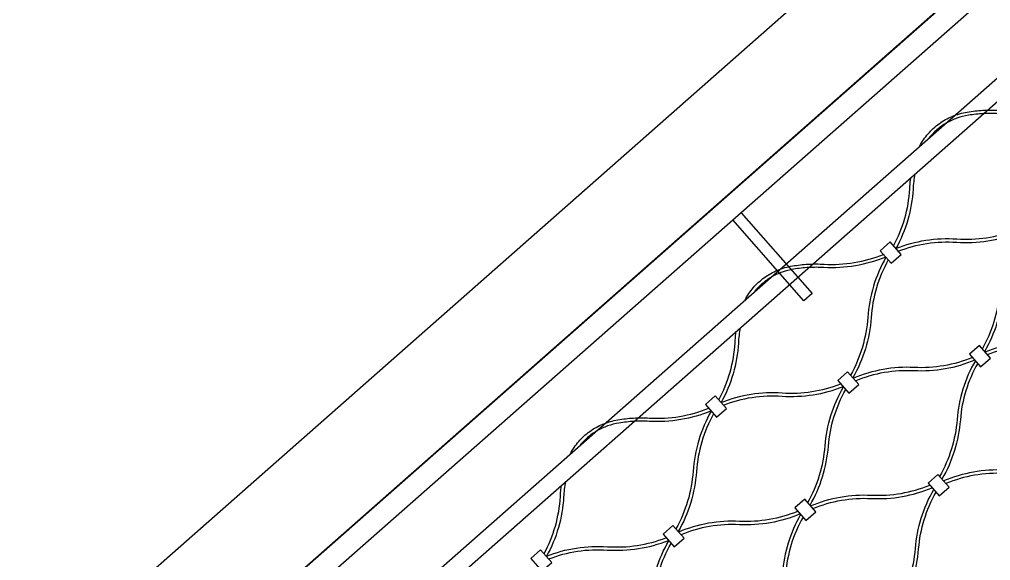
# Model space of a CAD drawing. Header units: millimetres. Extents: x 832728086 to 834530684, y 817551485 to 818349469.
# Drawn here: x 834419529.5 to 834419971.9, y 817818784.1 to 817819030.4 of the extents above; entities that cross this region are included whole.
import ezdxf

# ---------------------------------------------------------------- set-up
doc = ezdxf.new("R2010")
doc.units = ezdxf.units.MM
doc.header["$LTSCALE"] = 100
doc.layers.add('056-Railing-l', color=6, linetype='Continuous', lineweight=25)
doc.layers.add('mesh- l', color=8, linetype='Continuous')

msp = doc.modelspace()

# ---------------------------------------------------------------- linework, layer by layer
at = {"layer": '056-Railing-l'}
for p, q in [((834419309.6458, 817818532.7681, 0.0052), (834420425.9441, 817819515.29, 0.0052)), ((834420459.3697, 817819484.8777, 0.0052), (834419444.0674, 817818591.3357, 0.0052)), ((834420462.2701, 817819474.0139, 0.0052), (834419345.8857, 817818491.512, 0.0052))]:
    msp.add_line(p, q, dxfattribs=at)
at = {"layer": '056-Railing-l', "elevation": 0.0052}
msp.add_lwpolyline([(834419335.5173, 817818495.8034), (834420459.3697, 817819484.8777)], dxfattribs=at)
at = {"layer": '056-Railing-l'}
for points in [[(834419381.4187, 817818481.4881), (834420484.6273, 817819452.3943)], [(834419386.704, 817818475.4826), (834420489.9126, 817819446.3889)], [(834419858.2675, 817818942.4463), (834419890.6258, 817818905.6787), (834419886.8724, 817818902.3754), (834419854.514, 817818939.1431)]]:
    msp.add_lwpolyline(points, dxfattribs=at)
at = {"layer": 'mesh- l'}
for points in [[(834419939.6019, 817818972.7308, -0.05860139), (834419943.409, 817818978.3788, -0.05917135), (834419948.427, 817818982.983, -0.02930836), (834419951.3235, 817818984.8216, -0.02849228), (834419954.4128, 817818986.3142, -0.02885387), (834419957.7577, 817818987.48, -0.02749601), (834419961.213, 817818988.2625, -0.0280161), (834419968.3727, 817818989.0657, -0.02801983), (834419975.5772, 817818989.0634, 0.05502888), (834419989.3391, 817818989.8017, 0.05501523), (834420002.6086, 817818993.5237)], [(834420003.6827, 817818992.3062, -0.05606931), (834419989.8551, 817818988.3335, -0.05608344), (834419975.4904, 817818987.5325, 0.02749376), (834419968.5894, 817818987.542, 0.02749016), (834419961.729, 817818986.7943, 0.04356081), (834419956.5342, 817818985.4645, 0.04700524), (834419951.6667, 817818983.2227, 0.04659424), (834419947.445, 817818980.2173, 0.04734182), (834419943.8588, 817818976.4772)], [(834419937.3375, 817818960.0811, 0.01408953), (834419936.8462, 817818956.6372, 0.01402125), (834419936.5491, 817818953.1712, -0.05610981), (834419934.1589, 817818939.2097, -0.05708383), (834419928.7002, 817818926.1426)], [(834419927.6261, 817818927.36, 0.05599537), (834419932.7755, 817818939.9115, 0.05505305), (834419935.0371, 817818953.2913, -0.01031828), (834419935.2418, 817818955.9069, -0.01035536), (834419935.5544, 817818958.5118)], [(834419928.7002, 817818926.1426, -0.05708602), (834419942.3499, 817818929.9142, -0.05611313), (834419956.5007, 817818930.5293, 0.0550563), (834419970.0584, 817818931.0899, 0.05599755), (834419983.1575, 817818934.6196)], [(834419929.7729, 817818924.9238, -0.05599755), (834419942.872, 817818928.4535, -0.0550563), (834419956.4297, 817818929.0141, 0.05611313), (834419970.5805, 817818929.6292, 0.05708602), (834419984.2302, 817818933.4009)], [(834419968.1355, 817818880.5476, 0.05541212), (834419973.5195, 817818892.9958, 0.05509445), (834419976.0467, 817818906.3217, -0.0561917), (834419978.7154, 817818920.2269, -0.05650781), (834419984.4208, 817818933.1843)], [(834419969.2024, 817818879.3354, 0.05643381), (834419974.894, 817818892.2814, 0.05608633), (834419977.5567, 817818906.1716, -0.05520174), (834419980.0898, 817818919.5126, -0.05548959), (834419985.4874, 817818931.9723)], [(834419860.0292, 817818902.7009, -0.05860139), (834419863.8363, 817818908.3488, -0.05917135), (834419868.8544, 817818912.9531, -0.02930836), (834419871.7508, 817818914.7917, -0.02849228), (834419874.8402, 817818916.2842, -0.02885387), (834419878.1851, 817818917.4501, -0.02749601), (834419881.6403, 817818918.2326, -0.0280161), (834419888.8, 817818919.0358, -0.02801983), (834419896.0046, 817818919.0335, 0.05502888), (834419909.7664, 817818919.7718, 0.05501523), (834419923.0359, 817818923.4938)], [(834419924.1101, 817818922.2763, -0.05606931), (834419910.2824, 817818918.3035, -0.05608344), (834419895.9178, 817818917.5026, 0.02749376), (834419889.0167, 817818917.5121, 0.02749016), (834419882.1564, 817818916.7644, 0.04356081), (834419876.9616, 817818915.4346, 0.04700524), (834419872.0941, 817818913.1928, 0.04659424), (834419867.8723, 817818910.1874, 0.04734182), (834419864.2861, 817818906.4473)], [(834419924.1961, 817818922.1786, 0.05606721), (834419918.5156, 817818908.9602, 0.05608013), (834419915.9141, 817818894.81, -0.05502564), (834419913.4505, 817818881.25, -0.05501314), (834419908.089, 817818868.5537)], [(834419925.2688, 817818920.9598, 0.05501314), (834419919.9072, 817818908.2635, 0.05502564), (834419917.4437, 817818894.7035, -0.05608013), (834419914.8421, 817818880.5534, -0.05606721), (834419909.1616, 817818867.3349)], [(834419857.7648, 817818890.0511, 0.01408953), (834419857.2735, 817818886.6073, 0.01402125), (834419856.9764, 817818883.1413, -0.05610981), (834419854.5862, 817818869.1798, -0.05708383), (834419849.1276, 817818856.1127)], [(834419848.0534, 817818857.3301, 0.05599537), (834419853.2028, 817818869.8816, 0.05505305), (834419855.4644, 817818883.2614, -0.01031828), (834419855.6691, 817818885.877, -0.01035536), (834419855.9817, 817818888.4819)], [(834419969.4332, 817818879.0732, -0.05643381), (834419982.9974, 817818883.0738, -0.05608633), (834419997.1133, 817818883.9501, 0.05520174), (834420010.6681, 817818884.7675, 0.05548959), (834420023.7126, 817818888.5382)], [(834419970.5, 817818877.861, -0.05541212), (834419983.5313, 817818881.6196, -0.05509445), (834419997.0704, 817818882.4332, 0.0561917), (834420011.2019, 817818883.3135, 0.05650781), (834420024.7792, 817818887.3263)], [(834419963.6314, 817818876.5837, -0.05541212), (834419950.6001, 817818872.825, -0.05509445), (834419937.061, 817818872.0114, 0.0561917), (834419922.9295, 817818871.1311, 0.05650781), (834419909.3522, 817818867.1183)], [(834419964.6983, 817818875.3714, -0.05643381), (834419951.134, 817818871.3709, -0.05608633), (834419937.0181, 817818870.4946, 0.05520174), (834419923.4633, 817818869.6771, 0.05548959), (834419910.4188, 817818865.9064)], [(834419964.929, 817818875.1092, 0.05643381), (834419959.2374, 817818862.1632, 0.05608633), (834419956.5747, 817818848.273, -0.05520174), (834419954.0416, 817818834.932, -0.05548959), (834419948.6441, 817818822.4723)], [(834419965.9959, 817818873.897, 0.05541212), (834419960.612, 817818861.4489, 0.05509445), (834419958.0847, 817818848.1229, -0.0561917), (834419955.4161, 817818834.2177, -0.05650781), (834419949.7107, 817818821.2603)], [(834419849.1276, 817818856.1127, -0.05708602), (834419862.7772, 817818859.8843, -0.05611313), (834419876.9281, 817818860.4994, 0.0550563), (834419890.4857, 817818861.06, 0.05599755), (834419903.5849, 817818864.5897)], [(834419850.2002, 817818854.8939, -0.05599755), (834419863.2994, 817818858.4236, -0.0550563), (834419876.857, 817818858.9842, 0.05611313), (834419891.0079, 817818859.5993, 0.05708602), (834419904.6575, 817818863.3709)], [(834419888.5629, 817818810.5177, 0.05541212), (834419893.9468, 817818822.9658, 0.05509445), (834419896.4741, 817818836.2918, -0.0561917), (834419899.1427, 817818850.1969, -0.05650781), (834419904.8481, 817818863.1544)], [(834419889.6297, 817818809.3055, 0.05643381), (834419895.3213, 817818822.2515, 0.05608633), (834419897.9841, 817818836.1416, -0.05520174), (834419900.5171, 817818849.4827, -0.05548959), (834419905.9147, 817818861.9424)], [(834419780.4566, 817818832.671, -0.05860139), (834419784.2636, 817818838.3189, -0.05917135), (834419789.2817, 817818842.9232, -0.02930836), (834419792.1781, 817818844.7618, -0.02849228), (834419795.2675, 817818846.2543, -0.02885387), (834419798.6124, 817818847.4202, -0.02749601), (834419802.0677, 817818848.2027, -0.0280161), (834419809.2273, 817818849.0059, -0.02801983), (834419816.4319, 817818849.0036, 0.05502888), (834419830.1937, 817818849.7419, 0.05501523), (834419843.4632, 817818853.4638)], [(834419844.5374, 817818852.2464, -0.05606931), (834419830.7097, 817818848.2736, -0.05608344), (834419816.3451, 817818847.4727, 0.02749376), (834419809.4441, 817818847.4822, 0.02749016), (834419802.5837, 817818846.7345, 0.04356081), (834419797.3889, 817818845.4047, 0.04700524), (834419792.5214, 817818843.1629, 0.04659424), (834419788.2996, 817818840.1574, 0.04734182), (834419784.7135, 817818836.4174)], [(834419844.6235, 817818852.1487, 0.05606721), (834419838.9429, 817818838.9302, 0.05608013), (834419836.3414, 817818824.7801, -0.05502564), (834419833.8778, 817818811.2201, -0.05501314), (834419828.5163, 817818798.5238)], [(834419845.6961, 817818850.9299, 0.05501314), (834419840.3345, 817818838.2336, 0.05502564), (834419837.871, 817818824.6736, -0.05608013), (834419835.2695, 817818810.5235, -0.05606721), (834419829.5889, 817818797.305)], [(834420004.7519, 817818829.8598, -0.05541212), (834419991.7206, 817818826.1011, -0.05509445), (834419978.1816, 817818825.2875, 0.0561917), (834419964.05, 817818824.4072, 0.05650781), (834419950.4727, 817818820.3944)], [(834420005.8188, 817818828.6475, -0.05643381), (834419992.2545, 817818824.647, -0.05608633), (834419978.1386, 817818823.7707, 0.05520174), (834419964.5838, 817818822.9532, 0.05548959), (834419951.5393, 817818819.1825)], [(834419768.4807, 817818787.3002, 0.05599537), (834419773.6301, 817818799.8517, 0.05505305), (834419775.8918, 817818813.2314, -0.01031828), (834419776.0964, 817818815.847, -0.01035536), (834419776.409, 817818818.4519)], [(834419778.1922, 817818820.0212, 0.01408953), (834419777.7008, 817818816.5774, 0.01402125), (834419777.4038, 817818813.1114, -0.05610981), (834419775.0135, 817818799.1499, -0.05708383), (834419769.5549, 817818786.0827)], [(834419889.8605, 817818809.0433, -0.05643381), (834419903.4248, 817818813.0438, -0.05608633), (834419917.5406, 817818813.9201, 0.05520174), (834419931.0954, 817818814.7376, 0.05548959), (834419944.14, 817818818.5083)], [(834419890.9273, 817818807.831, -0.05541212), (834419903.9587, 817818811.5897, -0.05509445), (834419917.4977, 817818812.4033, 0.0561917), (834419931.6292, 817818813.2836, 0.05650781), (834419945.2066, 817818817.2964)], [(834419929.6834, 817818763.7938, 0.05541212), (834419935.0673, 817818776.242, 0.05509445), (834419937.5946, 817818789.5679, -0.0561917), (834419940.2632, 817818803.4731, -0.05650781), (834419945.9686, 817818816.4305)], [(834419930.7502, 817818762.5816, 0.05643381), (834419936.4418, 817818775.5276, 0.05608633), (834419939.1046, 817818789.4178, -0.05520174), (834419941.6377, 817818802.7588, -0.05548959), (834419947.0352, 817818815.2185)], [(834419884.0588, 817818806.5537, -0.05541212), (834419871.0274, 817818802.7951, -0.05509445), (834419857.4884, 817818801.9815, 0.0561917), (834419843.3568, 817818801.1012, 0.05650781), (834419829.7795, 817818797.0884)], [(834419885.1256, 817818805.3415, -0.05643381), (834419871.5613, 817818801.3409, -0.05608633), (834419857.4454, 817818800.4646, 0.05520174), (834419843.8906, 817818799.6472, 0.05548959), (834419830.8461, 817818795.8765)], [(834419885.3564, 817818805.0793, 0.05643381), (834419879.6648, 817818792.1333, 0.05608633), (834419877.002, 817818778.2431, -0.05520174), (834419874.4689, 817818764.9021, -0.05548959), (834419869.0714, 817818752.4424)], [(834419886.4232, 817818803.8671, 0.05541212), (834419881.0393, 817818791.4189, 0.05509445), (834419878.512, 817818778.093, -0.0561917), (834419875.8434, 817818764.1878, -0.05650781), (834419870.138, 817818751.2304)], [(834419769.5549, 817818786.0827, -0.05708602), (834419783.2045, 817818789.8544, -0.05611313), (834419797.3554, 817818790.4695, 0.0550563), (834419810.913, 817818791.0301, 0.05599755), (834419824.0122, 817818794.5598)], [(834419770.6275, 817818784.864, -0.05599755), (834419783.7267, 817818788.3937, -0.0550563), (834419797.2843, 817818788.9543, 0.05611313), (834419811.4352, 817818789.5694, 0.05708602), (834419825.0848, 817818793.341)], [(834419808.9902, 817818740.4878, 0.05541212), (834419814.3741, 817818752.9359, 0.05509445), (834419816.9014, 817818766.2619, -0.0561917), (834419819.57, 817818780.167, -0.05650781), (834419825.2754, 817818793.1244)], [(834419810.057, 817818739.2756, 0.05643381), (834419815.7486, 817818752.2216, 0.05608633), (834419818.4114, 817818766.1117, -0.05520174), (834419820.9445, 817818779.4528, -0.05548959), (834419826.342, 817818791.9125)]]:
    msp.add_lwpolyline(points, format="xyb", dxfattribs=at)
for points in [[(834419931.1191, 817818923.3941), (834419926.055, 817818929.1483), (834419921.5508, 817818925.1844), (834419926.615, 817818919.4301)], [(834419971.8499, 817818876.3272), (834419966.7857, 817818882.0814), (834419962.2816, 817818878.1174), (834419967.3457, 817818872.3632)], [(834419911.8069, 817818864.3291), (834419906.7427, 817818870.0834), (834419902.2386, 817818866.1194), (834419907.3028, 817818860.3652)], [(834419911.8069, 817818864.3291), (834419906.7427, 817818870.0834), (834419902.2386, 817818866.1194), (834419907.3028, 817818860.3652)], [(834419851.5464, 817818853.3642), (834419846.4823, 817818859.1184), (834419841.9782, 817818855.1545), (834419847.0423, 817818849.4002)], [(834419952.9274, 817818817.6053), (834419947.8632, 817818823.3595), (834419943.3591, 817818819.3955), (834419948.4233, 817818813.6413)], [(834419952.9274, 817818817.6053), (834419947.8632, 817818823.3595), (834419943.3591, 817818819.3955), (834419948.4233, 817818813.6413)], [(834419892.2772, 817818806.2973), (834419887.213, 817818812.0515), (834419882.7089, 817818808.0875), (834419887.7731, 817818802.3333)], [(834419832.2342, 817818794.2992), (834419827.17, 817818800.0535), (834419822.6659, 817818796.0895), (834419827.7301, 817818790.3353)], [(834419832.2342, 817818794.2992), (834419827.17, 817818800.0535), (834419822.6659, 817818796.0895), (834419827.7301, 817818790.3353)], [(834419771.9738, 817818783.3343), (834419766.9096, 817818789.0885), (834419762.4055, 817818785.1245), (834419767.4697, 817818779.3703)]]:
    msp.add_lwpolyline(points, close=True, dxfattribs=at)

doc.saveas('drawing.dxf')
